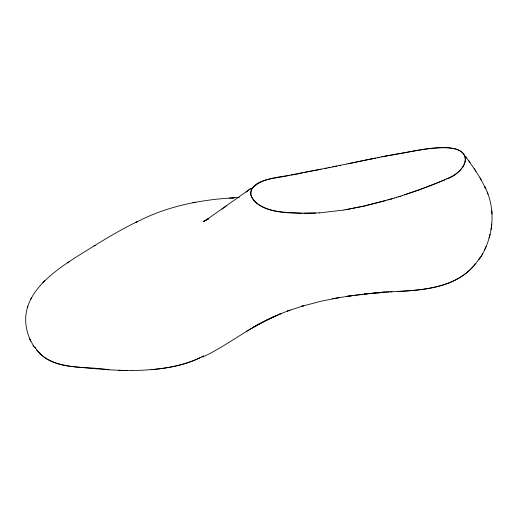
<?xml version="1.0" encoding="UTF-8"?>
<svg xmlns="http://www.w3.org/2000/svg" width="518" height="518" viewBox="0 0 518 518"><rect width="100%" height="100%" fill="white"/><g stroke="black" fill="none" stroke-linecap="round" stroke-linejoin="round"><path stroke-width="0.78" d="M478.93 259.822C493.253 238.869 496.62 210.276 485.126 187.322L485.314 187.723M491.718 224.922L491.789 224.054M491.064 229.565L491.621 225.783M93.952 246.011L95.085 245.318C62.438 265.831 8.884 293.881 30.795 341.142L29.623 338.681M489.057 238.105L490.08 234.304M27.707 307.174L27.92 306.462M251.521 189.089C248.679 195.059 253.412 201.586 258.534 204.474C275.395 215.028 296.639 212.853 315.708 213.105M484.557 249.948L486.117 246.426M31.281 298.025L30.601 299.41M479.908 257.368C463.623 285.962 426.949 290.184 397.248 291.524M480.827 256.889L482.595 253.82M251.774 188.649C264.743 175.362 285.651 177.564 302.344 172.811M473.834 265.423L475.168 263.746M472.94 266.543C452.654 289.802 418.939 290.106 390.501 291.841M42.793 282.53L44.736 280.633M247.902 190.689L246.108 192.036L251.01 188.371L206.086 220.072L208.806 218.79M221.859 209.155L226.638 205.717M69.703 261.473L67.664 262.853M94.839 245.467C109.732 236.299 124.844 227.415 140.715 220.033C169.8 205.549 202.156 199.572 234.382 197.772L229.474 198.154M246.801 331.164L259.22 323.951L252.305 327.862M203.399 221.633L208.353 218.719L203.406 221.451M253.898 326.936L267.644 319.606L277.143 315.164M205.737 220.254L203.121 221.691L205.62 220.338M260.781 323.115L281.345 313.416L271.872 317.54M201.748 356.967L203.665 355.995M201.58 356.986L203.496 356.021M136.221 222.19L135.871 222.358L137.082 221.769M202.836 356.954C227.758 345.325 249.152 327.363 274.436 316.414M446.736 178.911C459.906 175.544 476.178 155.089 455.439 148.88C433.016 144.8 410.327 152.532 388.17 155.633M197.241 359.084L201.107 357.297M197.08 359.091L200.298 357.608M404.597 194.807C421.128 189.038 437.975 183.657 453.503 175.466C459.466 171.555 466.964 165.138 465.002 157.122C462.962 149.896 454.28 148.388 447.876 147.617C431.352 147.287 415.054 151.081 398.808 153.645M444.897 179.791L418.874 189.983L402.525 195.48M196.587 359.356C176.405 367.994 154.15 370.117 132.407 370.538M196.439 359.356C182.122 365.585 166.576 368.292 151.107 369.658M278.671 314.562L290.035 310.12L287.445 311.072L303.762 305.685L301.327 306.436L320.849 301.275L339.465 297.533L332.193 298.815M402.635 195.571L398.361 196.788M400.543 196.231L396.27 197.423M394.172 198.057L396.341 197.526M394.23 198.154L387.859 199.896M392.126 198.776L364.575 205.944L343.939 210.036M385.787 200.583L364.562 205.983L345.979 209.693M348.802 163.604L367.087 159.803M346.775 164.012L328.775 167.677M346.782 164.018L369.153 159.382M338.714 165.676L340.727 165.261M369.237 159.382L373.31 158.534M332.724 166.88L336.706 166.084M367.165 159.803L371.225 158.955M373.394 158.54L375.485 158.126M371.309 158.961L379.688 157.284M377.505 157.692L388.183 155.594M300.459 173.141L326.8 168.072M324.87 168.46L330.73 167.288M386.033 156.009L381.747 156.85M321.011 169.224L304.163 172.462M386.04 156.041L398.879 153.574M289.322 175.155C277.926 179.079 249.676 177.765 250.913 195.383C260.017 213.863 284.531 211.758 301.949 213.312M291.181 174.812L293.033 174.475M293.065 174.462L300.498 173.148M192.8 202.726L195.176 202.298M337.555 297.869L353.522 295.415L346.451 296.4L376.567 292.806L364.096 294.03L384.142 292.385L377.169 292.812L382.951 292.476M343.952 210.03L319.658 212.872M355.121 295.13L362.386 294.308L360.522 294.522M232.187 197.947L239.452 197.287M319.684 212.872L303.852 213.332M388.992 291.906L382.174 292.171L392.055 291.802M132.368 370.532L118.331 370.292M127.655 370.525C110.554 370.279 93.518 368.609 76.509 367.003C64.523 365.702 51.904 363.455 42.282 355.626M108.981 369.774C85.192 365.527 52.422 371.516 36.325 349.346M41.809 355.225L36.318 349.553M466.058 157.051L474.779 169.567M465.591 156.449L466.744 157.945M468.719 160.638L469.955 162.438L469.217 161.357M480.218 178.179L474.54 169.192M474.294 168.823L475.971 171.374M33.91 346.62L30.115 339.704M33.061 345.312L34.389 347.461M485.243 187.561L485.437 187.976L480.439 178.555M479.992 177.804L481.164 179.798M34.784 347.041L35.457 348.264M35.315 347.597L35.962 348.789M484.744 186.519L485.437 187.976M485.126 187.322L485.819 188.792M487.218 192.113L487.658 193.285M487.982 194.133L487.38 192.528L487.535 192.942M491.75 210.425L492.029 214.07"/></g></svg>
